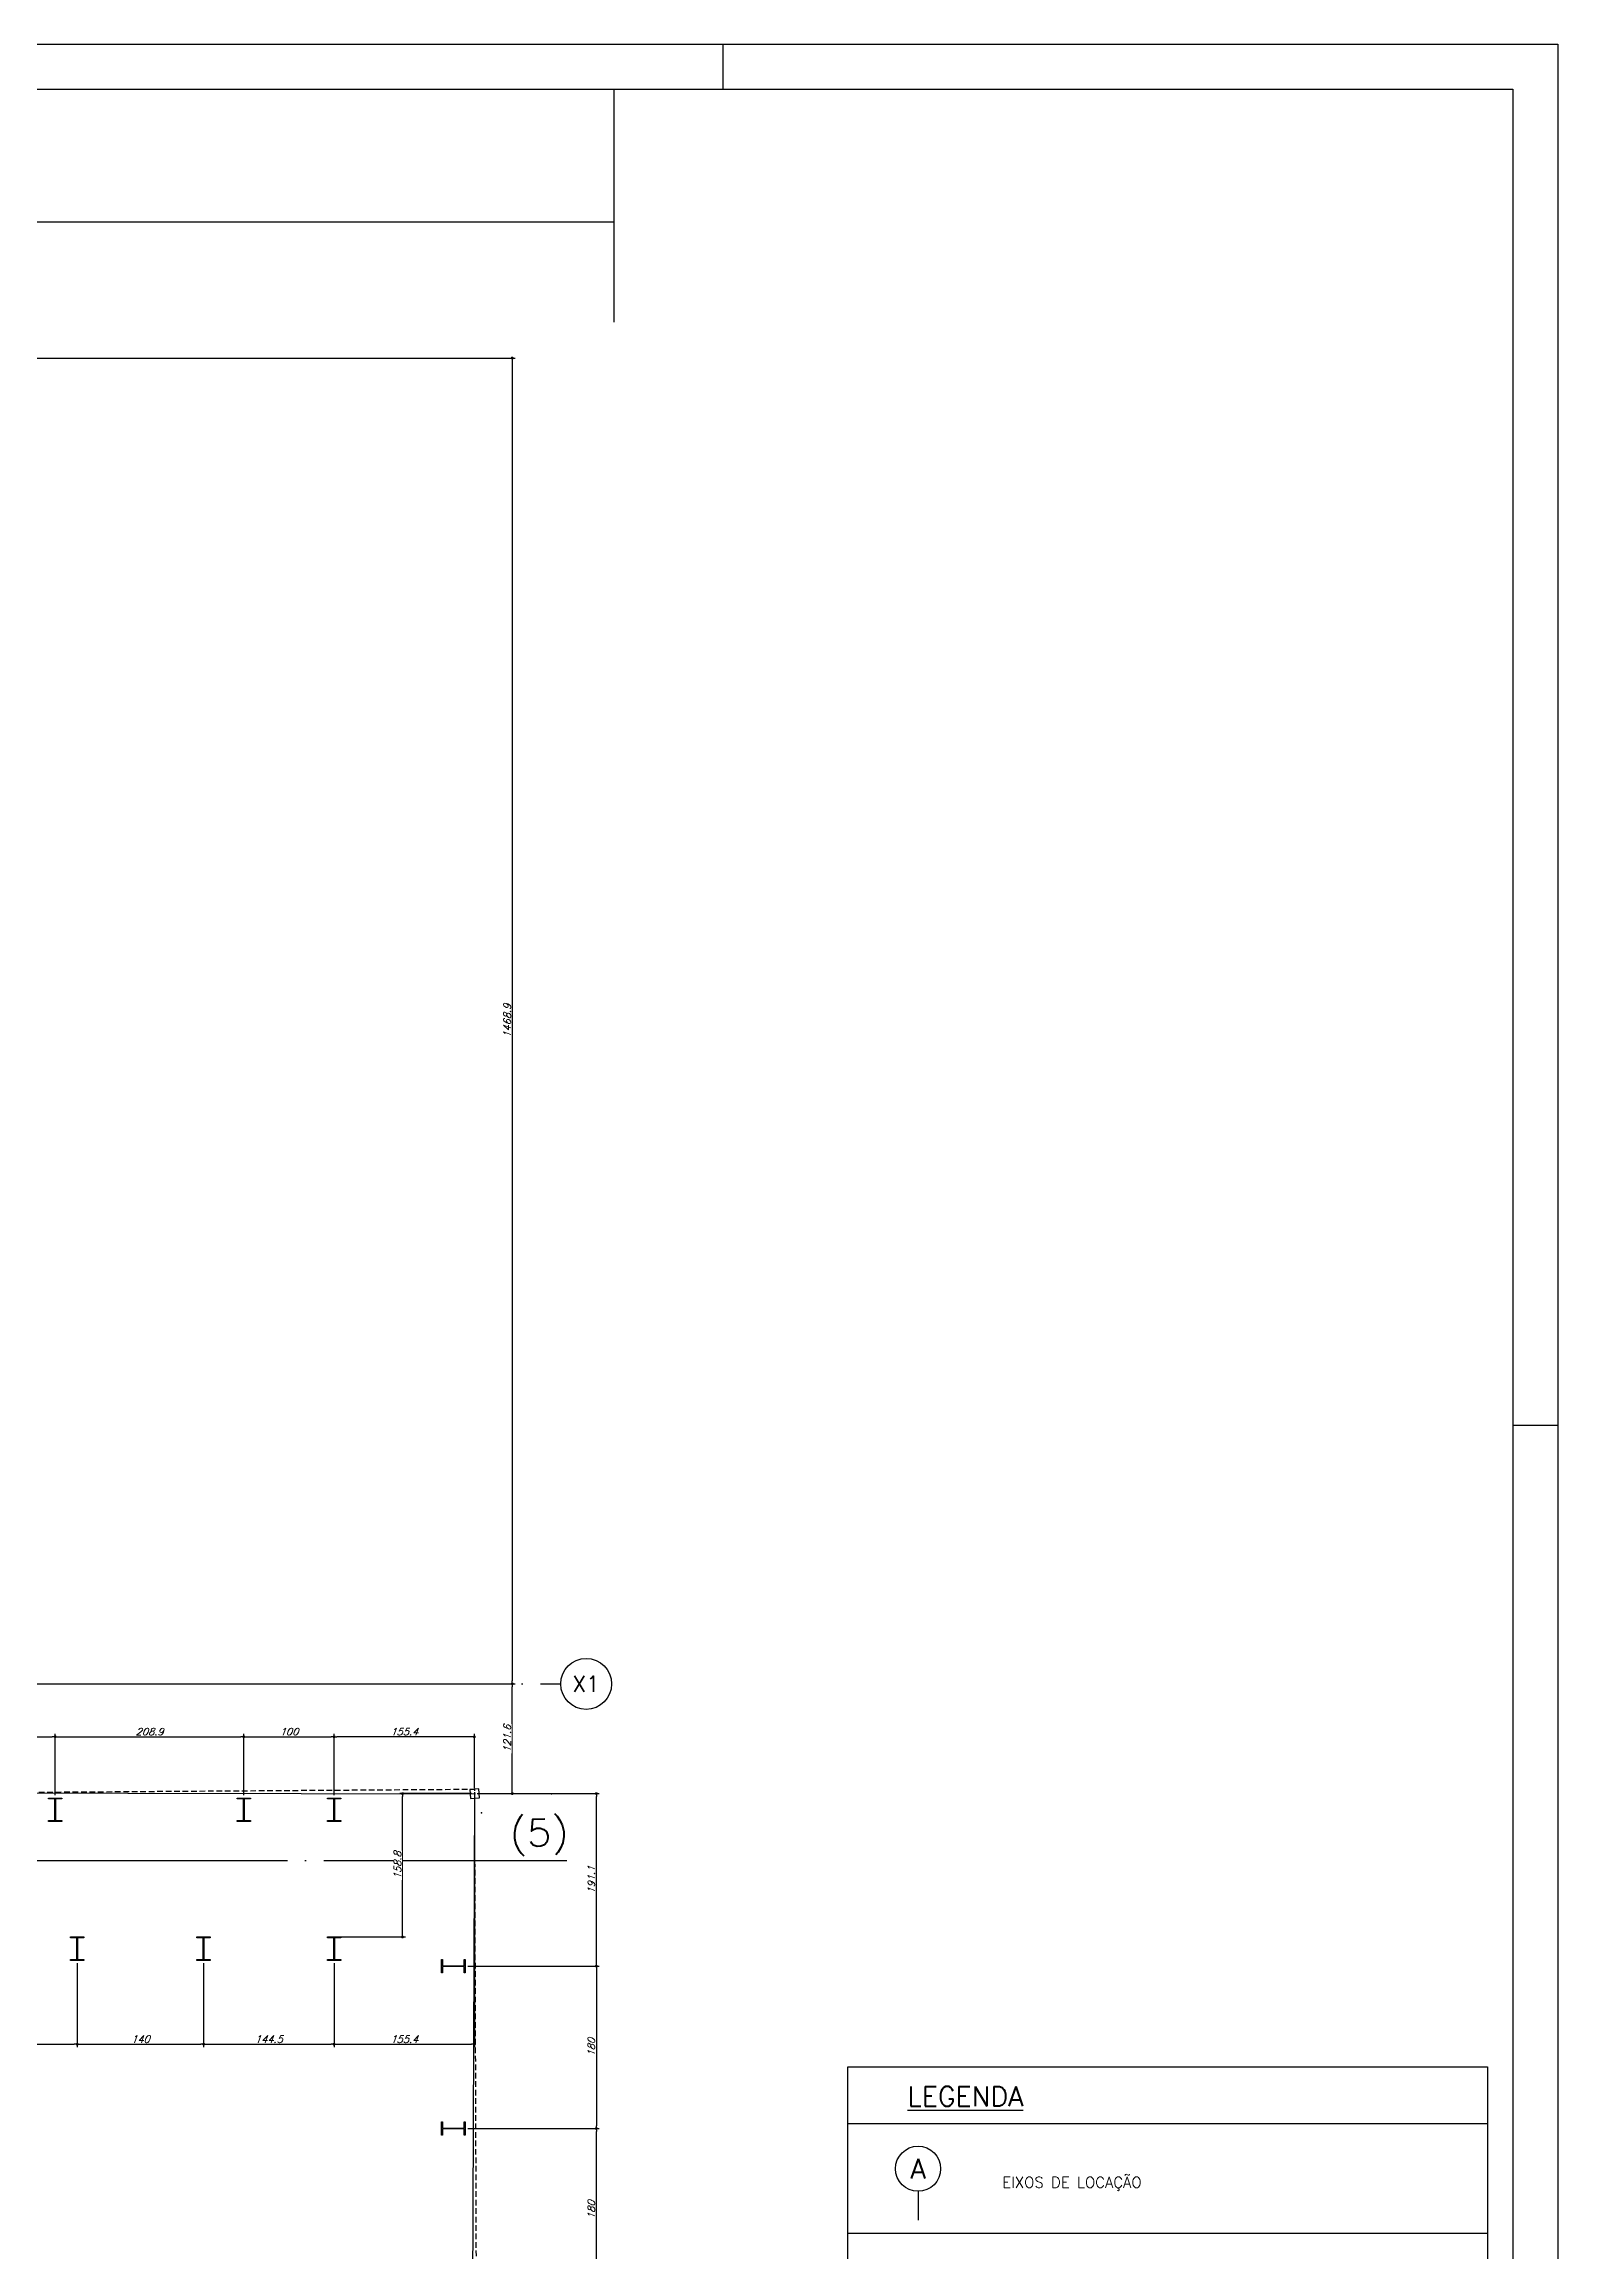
# Model space of a CAD drawing. Header units: millimetres. Extents: x -4281 to 5364, y -2128 to 2372.
# Drawn here: x 3688 to 5364, y -74 to 2372 of the extents above; entities that cross this region are included whole.
import ezdxf
from ezdxf.enums import TextEntityAlignment as Align

# ---------------------------------------------------------------- set-up
doc = ezdxf.new("R2010")
doc.units = ezdxf.units.MM
doc.header["$LTSCALE"] = 50
for name, pattern in [('CONTINUO', [0, 0]), ('DASHED', [0.75, 0.5, -0.25]), ('EIXO', [6.8, 6, -0.4, 0, -0.4])]:
    doc.linetypes.add(name, pattern=pattern)
for name, color, linetype in [('_TG', 7, 'CONTINUO'), ('F-AUX', 2, 'Continuous'), ('F-AUX-RED', 1, 'Continuous'), ('F-COTAS', 106, 'Continuous'), ('F-COTAS_PM', 106, 'Continuous'), ('F-DET_LINHA', 1, 'Continuous'), ('F-DET_TEXTO', 3, 'Continuous'), ('F-DIVISA', 6, 'Continuous'), ('F-EIXO', 12, 'EIXO'), ('F-MARGEM', 1, 'Continuous'), ('F-PM_EST', 1, 'Continuous'), ('F-TEXTO', 6, 'Continuous'), ('F-TEXTO-GREEN', 3, 'Continuous'), ('TG', 7, 'CONTINUO')]:
    doc.layers.add(name, color=color, linetype=linetype)
doc.layers.add('A-DETL-MBND', color=5, linetype='Continuous', lineweight=9)
doc.layers.add('S-COLS', color=2, linetype='Continuous', lineweight=35)
doc.styles.add('CP-TEXT-INCL', font='romans.shx', dxfattribs={"oblique": 20})
doc.styles.add('MCP', font='romans.shx')
doc.styles.add('ROMANS', font='romans.shx')
doc.styles.add('SIMPLEX', font='simplex', dxfattribs={"height": 0.2})
doc.styles.get("Standard").update_dxf_attribs({"font": 'romans.shx'})
doc.dimstyles.new('CP-COTAS-50', dxfattribs={"dimscale": 0.64, "dimtxt": 12.5, "dimasz": 5, "dimexe": 5, "dimexo": 5, "dimgap": 2.5, "dimtad": 1, "dimdec": 1, "dimdsep": 46, "dimtxsty": 'CP-TEXT-INCL', "dimblk1": 'DOT', "dimblk2": 'DOT', "dimsah": 1, "dimcen": 9, "dimclrd": 256, "dimclre": 256, "dimclrt": 256, "dimadec": 0, "dimazin": 0, "dimtfac": 1, "dimtdec": 1, "dimtmove": 2, "dimatfit": 3, "dimldrblk": 'DOT', "dimfxl": 0, "dimtolj": 1, "dimarcsym": 0})

# ---------------------------------------------------------------- blocks, each defined once
blk = doc.blocks.new('*U230')
at = {"layer": 'F-EIXO'}
blk.add_line((0, 0), (8185, 0), dxfattribs=at)
at = {"layer": 'F-TEXTO', "style": 'ROMANS'}
blk.add_attdef('EIXO', text='', height=17.5, dxfattribs=at).set_placement((-28.2072, 0), align=Align.MIDDLE_CENTER)
blk = doc.blocks.new('*U448')
at = {"layer": 'F-EIXO'}
blk.add_line((0, 0), (8091.7, 0), dxfattribs=at)
at = {"layer": 'F-TEXTO', "style": 'ROMANS'}
blk.add_attdef('EIXO', text='', height=17.5, dxfattribs=at).set_placement((-28.2, 0), align=Align.MIDDLE_CENTER)
blk = doc.blocks.new('A0-4L_900')
at = {"layer": 'F-MARGEM', "color": 2}
for p, q in [((174.4, 90), (174.4, 89)), ((191.9, 59.4), (192.9, 59.4))]:
    blk.add_line(p, q, dxfattribs=at)
blk.add_lwpolyline([(0, 0), (0, 90), (192.9, 90), (192.9, 0)], close=True, dxfattribs=at)
at = {"layer": 'F-MARGEM', "color": 7}
blk.add_lwpolyline([(2.5, 89), (191.9, 89), (191.9, 1), (2.5, 1)], close=True, dxfattribs=at)
blk = doc.blocks.new('Pilares W Gerdau - W250X32_7-1313698-Térreo')
at = {"layer": 'F-PM_EST'}
for p, q in [((-7.3, 12.036), (-7.3, 12.95)), ((-7.3, 12.95), (7.3, 12.95)), ((-7.3, 12.95), (7.3, 12.95)), ((-7.3, 12.036), (-7.3, 12.95)), ((-0.305, 12.036), (-7.3, 12.036)), ((-0.305, 12.036), (-7.3, 12.036)), ((-0.305, -12.036), (-0.305, 12.036)), ((-0.305, -12.036), (-0.305, 12.036)), ((7.3, 12.036), (0.305, 12.036)), ((0.305, 12.036), (0.305, -12.036)), ((0.305, 12.036), (0.305, -12.036)), ((7.3, 12.036), (0.305, 12.036)), ((7.3, 12.95), (7.3, 12.036)), ((7.3, 12.95), (7.3, 12.036)), ((-7.3, -12.95), (-7.3, -12.036)), ((-7.3, -12.036), (-0.305, -12.036)), ((-7.3, -12.036), (-0.305, -12.036)), ((-7.3, -12.95), (-7.3, -12.036)), ((7.3, -12.95), (-7.3, -12.95)), ((7.3, -12.95), (-7.3, -12.95)), ((0.305, -12.036), (7.3, -12.036)), ((0.305, -12.036), (7.3, -12.036)), ((7.3, -12.036), (7.3, -12.95)), ((7.3, -12.036), (7.3, -12.95))]:
    blk.add_line(p, q, dxfattribs=at)
blk = doc.blocks.new('Pilares W Gerdau - W250X32_7-1320256-Térreo')
at = {"layer": 'F-PM_EST'}
for p, q in [((-7.3, 12.036), (-7.3, 12.95)), ((-7.3, 12.95), (7.3, 12.95)), ((-7.3, 12.95), (7.3, 12.95)), ((-7.3, 12.036), (-7.3, 12.95)), ((-0.305, 12.036), (-7.3, 12.036)), ((-0.305, 12.036), (-7.3, 12.036)), ((-0.305, -12.036), (-0.305, 12.036)), ((-0.305, -12.036), (-0.305, 12.036)), ((7.3, 12.036), (0.305, 12.036)), ((0.305, 12.036), (0.305, -12.036)), ((0.305, 12.036), (0.305, -12.036)), ((7.3, 12.036), (0.305, 12.036)), ((7.3, 12.95), (7.3, 12.036)), ((7.3, 12.95), (7.3, 12.036)), ((-7.3, -12.95), (-7.3, -12.036)), ((-7.3, -12.036), (-0.305, -12.036)), ((-7.3, -12.036), (-0.305, -12.036)), ((-7.3, -12.95), (-7.3, -12.036)), ((7.3, -12.95), (-7.3, -12.95)), ((7.3, -12.95), (-7.3, -12.95)), ((0.305, -12.036), (7.3, -12.036)), ((0.305, -12.036), (7.3, -12.036)), ((7.3, -12.036), (7.3, -12.95)), ((7.3, -12.036), (7.3, -12.95))]:
    blk.add_line(p, q, dxfattribs=at)
blk = doc.blocks.new('Pilares W Gerdau - W250X32_7-1321395-Térreo')
at = {"layer": 'F-PM_EST'}
for p, q in [((-7.3, 12.036), (-7.3, 12.95)), ((-7.3, 12.95), (7.3, 12.95)), ((-7.3, 12.95), (7.3, 12.95)), ((-7.3, 12.036), (-7.3, 12.95)), ((-0.305, 12.036), (-7.3, 12.036)), ((-0.305, 12.036), (-7.3, 12.036)), ((-0.305, -12.036), (-0.305, 12.036)), ((-0.305, -12.036), (-0.305, 12.036)), ((7.3, 12.036), (0.305, 12.036)), ((0.305, 12.036), (0.305, -12.036)), ((0.305, 12.036), (0.305, -12.036)), ((7.3, 12.036), (0.305, 12.036)), ((7.3, 12.95), (7.3, 12.036)), ((7.3, 12.95), (7.3, 12.036)), ((-7.3, -12.95), (-7.3, -12.036)), ((-7.3, -12.036), (-0.305, -12.036)), ((-7.3, -12.036), (-0.305, -12.036)), ((-7.3, -12.95), (-7.3, -12.036)), ((7.3, -12.95), (-7.3, -12.95)), ((7.3, -12.95), (-7.3, -12.95)), ((0.305, -12.036), (7.3, -12.036)), ((0.305, -12.036), (7.3, -12.036)), ((7.3, -12.036), (7.3, -12.95)), ((7.3, -12.036), (7.3, -12.95))]:
    blk.add_line(p, q, dxfattribs=at)
blk = doc.blocks.new('_DOT')
at = {"color": 0, "linetype": 'ByBlock'}
blk.add_line((-0.5, 0), (-1, 0), dxfattribs=at)
at = {"color": 0, "linetype": 'ByBlock', "const_width": 0.5}
blk.add_lwpolyline([(-0.25, 0, 1), (0.25, 0, 1)], format="xyb", close=True, dxfattribs=at)
blk = doc.blocks.new('*D319')
at = {"layer": 'DEFPOINTS', "color": 0, "transparency": 16777216}
for p in [(4009, 496.4), (4009, 428.5), (4164.4, 436.4)]:
    blk.add_point(p, dxfattribs=at)
at = {"layer": 'F-COTAS_PM', "lineweight": -2, "transparency": 16777216}
for p, q in [((4009, 431.7), (4009, 499.6)), ((4161.2, 496.4), (4012.2, 496.4)), ((4164.4, 439.6), (4164.4, 499.6))]:
    blk.add_line(p, q, dxfattribs=at)
at = {"layer": 'F-COTAS_PM', "lineweight": -2, "transparency": 16777216, "xscale": 3.2, "yscale": 3.2, "zscale": 3.2, "rotation": 180}
blk.add_blockref('_DOT', (4009, 496.4), dxfattribs=at)
at = {"layer": 'F-COTAS_PM', "lineweight": -2, "transparency": 16777216, "xscale": 3.2, "yscale": 3.2, "zscale": 3.2}
blk.add_blockref('_DOT', (4164.4, 496.4), dxfattribs=at)
at = {"layer": 'F-COTAS_PM', "transparency": 16777216, "insert": (4086.7, 502), "char_height": 8, "attachment_point": 5, "style": 'CP-TEXT-INCL'}
blk.add_mtext('\\A1;155.4', dxfattribs=at)
blk = doc.blocks.new('*D406')
at = {"layer": 'DEFPOINTS', "color": 0, "transparency": 16777216}
for p in [(4154, 242.3), (4154, 62.3), (4299.5, 62.3)]:
    blk.add_point(p, dxfattribs=at)
at = {"layer": 'F-COTAS_PM', "lineweight": -2, "transparency": 16777216}
for p, q in [((4157.2, 242.3), (4302.7, 242.3)), ((4299.5, 239.1), (4299.5, 65.5)), ((4157.2, 62.3), (4302.7, 62.3))]:
    blk.add_line(p, q, dxfattribs=at)
at = {"layer": 'F-COTAS_PM', "lineweight": -2, "transparency": 16777216, "xscale": 3.2, "yscale": 3.2, "zscale": 3.2}
for p, rotation in [((4299.5, 242.3), 90), ((4299.5, 62.3), 270)]:
    blk.add_blockref('_DOT', p, dxfattribs=dict(at, rotation=rotation))
at = {"layer": 'F-COTAS_PM', "transparency": 16777216, "insert": (4293.9, 152.3), "char_height": 8, "attachment_point": 5, "rotation": 90, "style": 'CP-TEXT-INCL'}
blk.add_mtext('\\A1;180', dxfattribs=at)
blk = doc.blocks.new('*D408')
at = {"layer": 'DEFPOINTS', "color": 0, "transparency": 16777216}
for p in [(4154, 62.3), (4299.5, 62.3), (4154, -117.7)]:
    blk.add_point(p, dxfattribs=at)
at = {"layer": 'F-COTAS_PM', "lineweight": -2, "transparency": 16777216}
for p, q in [((4157.2, 62.3), (4302.7, 62.3)), ((4299.5, -114.5), (4299.5, 59.1)), ((4157.2, -117.7), (4302.7, -117.7))]:
    blk.add_line(p, q, dxfattribs=at)
at = {"layer": 'F-COTAS_PM', "lineweight": -2, "transparency": 16777216, "xscale": 3.2, "yscale": 3.2, "zscale": 3.2}
for p, rotation in [((4299.5, 62.3), 90), ((4299.5, -117.7), 270)]:
    blk.add_blockref('_DOT', p, dxfattribs=dict(at, rotation=rotation))
at = {"layer": 'F-COTAS_PM', "transparency": 16777216, "insert": (4293.9, -27.7), "char_height": 8, "attachment_point": 5, "rotation": 90, "style": 'CP-TEXT-INCL'}
blk.add_mtext('\\A1;180', dxfattribs=at)
blk = doc.blocks.new('*D423')
at = {"layer": 'DEFPOINTS', "color": 0, "transparency": 16777216}
for p in [(3700.1, 496.4), (3600.1, 428.5), (3700.1, 428.5)]:
    blk.add_point(p, dxfattribs=at)
at = {"layer": 'F-COTAS_PM', "lineweight": -2, "transparency": 16777216}
for p, q in [((3600.1, 431.7), (3600.1, 499.6)), ((3603.3, 496.4), (3696.9, 496.4)), ((3700.1, 431.7), (3700.1, 499.6))]:
    blk.add_line(p, q, dxfattribs=at)
at = {"layer": 'F-COTAS_PM', "lineweight": -2, "transparency": 16777216, "xscale": 3.2, "yscale": 3.2, "zscale": 3.2, "rotation": 180}
blk.add_blockref('_DOT', (3600.1, 496.4), dxfattribs=at)
at = {"layer": 'F-COTAS_PM', "lineweight": -2, "transparency": 16777216, "xscale": 3.2, "yscale": 3.2, "zscale": 3.2}
blk.add_blockref('_DOT', (3700.1, 496.4), dxfattribs=at)
at = {"layer": 'F-COTAS_PM', "transparency": 16777216, "insert": (3650.1, 502), "char_height": 8, "attachment_point": 5, "style": 'CP-TEXT-INCL'}
blk.add_mtext('\\A1;100', dxfattribs=at)
blk = doc.blocks.new('*D424')
at = {"layer": 'DEFPOINTS', "color": 0, "transparency": 16777216}
for p in [(3909, 496.4), (3700.1, 428.5), (3909, 428.5)]:
    blk.add_point(p, dxfattribs=at)
at = {"layer": 'F-COTAS_PM', "lineweight": -2, "transparency": 16777216}
for p, q in [((3700.1, 431.7), (3700.1, 499.6)), ((3703.3, 496.4), (3905.8, 496.4)), ((3909, 431.7), (3909, 499.6))]:
    blk.add_line(p, q, dxfattribs=at)
at = {"layer": 'F-COTAS_PM', "lineweight": -2, "transparency": 16777216, "xscale": 3.2, "yscale": 3.2, "zscale": 3.2, "rotation": 180}
blk.add_blockref('_DOT', (3700.1, 496.4), dxfattribs=at)
at = {"layer": 'F-COTAS_PM', "lineweight": -2, "transparency": 16777216, "xscale": 3.2, "yscale": 3.2, "zscale": 3.2}
blk.add_blockref('_DOT', (3909, 496.4), dxfattribs=at)
at = {"layer": 'F-COTAS_PM', "transparency": 16777216, "insert": (3804.6, 502), "char_height": 8, "attachment_point": 5, "style": 'CP-TEXT-INCL'}
blk.add_mtext('\\A1;208.9', dxfattribs=at)
blk = doc.blocks.new('*D425')
at = {"layer": 'DEFPOINTS', "color": 0, "transparency": 16777216}
for p in [(4009, 496.4), (3909, 428.5), (4009, 428.5)]:
    blk.add_point(p, dxfattribs=at)
at = {"layer": 'F-COTAS_PM', "lineweight": -2, "transparency": 16777216}
for p, q in [((3909, 431.7), (3909, 499.6)), ((3912.2, 496.4), (4005.8, 496.4)), ((4009, 431.7), (4009, 499.6))]:
    blk.add_line(p, q, dxfattribs=at)
at = {"layer": 'F-COTAS_PM', "lineweight": -2, "transparency": 16777216, "xscale": 3.2, "yscale": 3.2, "zscale": 3.2, "rotation": 180}
blk.add_blockref('_DOT', (3909, 496.4), dxfattribs=at)
at = {"layer": 'F-COTAS_PM', "lineweight": -2, "transparency": 16777216, "xscale": 3.2, "yscale": 3.2, "zscale": 3.2}
blk.add_blockref('_DOT', (4009, 496.4), dxfattribs=at)
at = {"layer": 'F-COTAS_PM', "transparency": 16777216, "insert": (3959, 502), "char_height": 8, "attachment_point": 5, "style": 'CP-TEXT-INCL'}
blk.add_mtext('\\A1;100', dxfattribs=at)
blk = doc.blocks.new('*D429')
at = {"layer": 'DEFPOINTS', "color": 0, "transparency": 16777216}
for p in [(3584.5, 248.7), (3724.5, 248.7), (3724.5, 155.8)]:
    blk.add_point(p, dxfattribs=at)
at = {"layer": 'F-COTAS_PM', "lineweight": -2, "transparency": 16777216}
for p, q in [((3584.5, 245.5), (3584.5, 152.6)), ((3724.5, 245.5), (3724.5, 152.6)), ((3587.7, 155.8), (3721.3, 155.8))]:
    blk.add_line(p, q, dxfattribs=at)
at = {"layer": 'F-COTAS_PM', "lineweight": -2, "transparency": 16777216, "xscale": 3.2, "yscale": 3.2, "zscale": 3.2, "rotation": 180}
blk.add_blockref('_DOT', (3584.5, 155.8), dxfattribs=at)
at = {"layer": 'F-COTAS_PM', "lineweight": -2, "transparency": 16777216, "xscale": 3.2, "yscale": 3.2, "zscale": 3.2}
blk.add_blockref('_DOT', (3724.5, 155.8), dxfattribs=at)
at = {"layer": 'F-COTAS_PM', "transparency": 16777216, "insert": (3654.5, 161.4), "char_height": 8, "attachment_point": 5, "style": 'CP-TEXT-INCL'}
blk.add_mtext('\\A1;140', dxfattribs=at)
blk = doc.blocks.new('*D430')
at = {"layer": 'DEFPOINTS', "color": 0, "transparency": 16777216}
for p in [(3724.5, 248.7), (3864.5, 248.7), (3864.5, 155.8)]:
    blk.add_point(p, dxfattribs=at)
at = {"layer": 'F-COTAS_PM', "lineweight": -2, "transparency": 16777216}
for p, q in [((3724.5, 245.5), (3724.5, 152.6)), ((3864.5, 245.5), (3864.5, 152.6)), ((3727.7, 155.8), (3861.3, 155.8))]:
    blk.add_line(p, q, dxfattribs=at)
at = {"layer": 'F-COTAS_PM', "lineweight": -2, "transparency": 16777216, "xscale": 3.2, "yscale": 3.2, "zscale": 3.2, "rotation": 180}
blk.add_blockref('_DOT', (3724.5, 155.8), dxfattribs=at)
at = {"layer": 'F-COTAS_PM', "lineweight": -2, "transparency": 16777216, "xscale": 3.2, "yscale": 3.2, "zscale": 3.2}
blk.add_blockref('_DOT', (3864.5, 155.8), dxfattribs=at)
at = {"layer": 'F-COTAS_PM', "transparency": 16777216, "insert": (3794.5, 161.4), "char_height": 8, "attachment_point": 5, "style": 'CP-TEXT-INCL'}
blk.add_mtext('\\A1;140', dxfattribs=at)
blk = doc.blocks.new('*D431')
at = {"layer": 'DEFPOINTS', "color": 0, "transparency": 16777216}
for p in [(3864.5, 248.7), (4009, 248.7), (4009, 155.8)]:
    blk.add_point(p, dxfattribs=at)
at = {"layer": 'F-COTAS_PM', "lineweight": -2, "transparency": 16777216}
for p, q in [((3864.5, 245.5), (3864.5, 152.6)), ((4009, 245.5), (4009, 152.6)), ((3867.7, 155.8), (4005.8, 155.8))]:
    blk.add_line(p, q, dxfattribs=at)
at = {"layer": 'F-COTAS_PM', "lineweight": -2, "transparency": 16777216, "xscale": 3.2, "yscale": 3.2, "zscale": 3.2, "rotation": 180}
blk.add_blockref('_DOT', (3864.5, 155.8), dxfattribs=at)
at = {"layer": 'F-COTAS_PM', "lineweight": -2, "transparency": 16777216, "xscale": 3.2, "yscale": 3.2, "zscale": 3.2}
blk.add_blockref('_DOT', (4009, 155.8), dxfattribs=at)
at = {"layer": 'F-COTAS_PM', "transparency": 16777216, "insert": (3936.7, 161.4), "char_height": 8, "attachment_point": 5, "style": 'CP-TEXT-INCL'}
blk.add_mtext('\\A1;144.5', dxfattribs=at)
blk = doc.blocks.new('*D469')
at = {"layer": 'DEFPOINTS', "color": 0, "transparency": 16777216}
for p in [(4164.4, 438.4), (4009, 248.7), (4164.4, 155.8)]:
    blk.add_point(p, dxfattribs=at)
at = {"layer": 'F-COTAS', "lineweight": -2, "transparency": 16777216}
for p, q in [((4164.4, 435.2), (4164.4, 152.6)), ((4009, 245.5), (4009, 152.6)), ((4012.2, 155.8), (4161.2, 155.8))]:
    blk.add_line(p, q, dxfattribs=at)
at = {"layer": 'F-COTAS', "lineweight": -2, "transparency": 16777216, "xscale": 3.2, "yscale": 3.2, "zscale": 3.2, "rotation": 180}
blk.add_blockref('_DOT', (4009, 155.8), dxfattribs=at)
at = {"layer": 'F-COTAS', "lineweight": -2, "transparency": 16777216, "xscale": 3.2, "yscale": 3.2, "zscale": 3.2}
blk.add_blockref('_DOT', (4164.4, 155.8), dxfattribs=at)
at = {"layer": 'F-COTAS', "transparency": 16777216, "insert": (4086.7, 161.4), "char_height": 8, "attachment_point": 5, "style": 'CP-TEXT-INCL', "bg_fill": 3, "box_fill_scale": 1.1, "bg_fill_color": 256, "bg_fill_true_color": 13158600, "bg_fill_transparency": 0}
blk.add_mtext('\\A1;155.4', dxfattribs=at)
blk = doc.blocks.new('*D497')
at = {"layer": 'DEFPOINTS', "color": 0, "transparency": 16777216}
for p in [(4164.4, 433.4), (4299.5, 433.4), (4158, 242.3)]:
    blk.add_point(p, dxfattribs=at)
at = {"layer": 'F-COTAS', "lineweight": -2, "transparency": 16777216}
for p, q in [((4167.6, 433.4), (4302.7, 433.4)), ((4299.5, 245.5), (4299.5, 430.2)), ((4161.2, 242.3), (4302.7, 242.3))]:
    blk.add_line(p, q, dxfattribs=at)
at = {"layer": 'F-COTAS', "lineweight": -2, "transparency": 16777216, "xscale": 3.2, "yscale": 3.2, "zscale": 3.2}
for p, rotation in [((4299.5, 433.4), 90), ((4299.5, 242.3), 270)]:
    blk.add_blockref('_DOT', p, dxfattribs=dict(at, rotation=rotation))
at = {"layer": 'F-COTAS', "transparency": 16777216, "insert": (4293.9, 337.9), "char_height": 8, "attachment_point": 5, "rotation": 90, "style": 'CP-TEXT-INCL', "bg_fill": 3, "box_fill_scale": 1.1, "bg_fill_color": 256, "bg_fill_true_color": 13158600, "bg_fill_transparency": 0}
blk.add_mtext('\\A1;191.1', dxfattribs=at)
blk = doc.blocks.new('*D499')
at = {"layer": 'DEFPOINTS', "color": 0, "transparency": 16777216}
for p in [(4084.9, 433.4), (4164.4, 433.4), (4009, 274.6)]:
    blk.add_point(p, dxfattribs=at)
at = {"layer": 'F-COTAS', "lineweight": -2, "transparency": 16777216}
for p, q in [((4161.2, 433.4), (4081.7, 433.4)), ((4084.9, 277.8), (4084.9, 430.2)), ((4012.2, 274.6), (4088.1, 274.6))]:
    blk.add_line(p, q, dxfattribs=at)
at = {"layer": 'F-COTAS', "lineweight": -2, "transparency": 16777216, "xscale": 3.2, "yscale": 3.2, "zscale": 3.2}
for p, rotation in [((4084.9, 433.4), 90), ((4084.9, 274.6), 270)]:
    blk.add_blockref('_DOT', p, dxfattribs=dict(at, rotation=rotation))
at = {"layer": 'F-COTAS', "transparency": 16777216, "insert": (4079.3, 354), "char_height": 8, "attachment_point": 5, "rotation": 90, "style": 'CP-TEXT-INCL', "bg_fill": 3, "box_fill_scale": 1.1, "bg_fill_color": 256, "bg_fill_true_color": 13158600, "bg_fill_transparency": 0}
blk.add_mtext('\\A1;158.8', dxfattribs=at)
blk = doc.blocks.new('SIMB_QUADRADO')
at = {"layer": 'TG', "color": 0, "linetype": 'Continuous', "flags": 128}
blk.add_lwpolyline([(-0.05, -0.05), (0.05, -0.05), (0.05, 0.05), (-0.05, 0.05)], close=True, dxfattribs=at)
at = {"layer": 'TG', "color": 0}
blk.add_point((0, 0), dxfattribs=at)
for tag in ['desc:', 'cota:', 'pto:']:
    blk.add_attdef(tag, (0, 0), '', height=1)
blk = doc.blocks.new('SIMB_PONTO')
at = {"layer": 'TG', "color": 0}
blk.add_point((0, 0), dxfattribs=at)
for tag in ['desc:', 'cota:', 'pto:']:
    blk.add_attdef(tag, (0, 0), '', height=1)
blk = doc.blocks.new('zw$25E5')
at = {"layer": 'TG', "color": 2, "linetype": 'CONTINUO'}
for points in [[(7333, 1912.2, 0), (7910.1, 1911.2, 0)], [(7902.9, 70.6, 0), (7910.1, 1911.2, 0)], [(7902.9, 70.6, 0), (7910.1, 1911.2, 0)]]:
    blk.add_polyline3d(points, dxfattribs=at)
at = {"layer": '_TG', "color": 2}
ref = blk.add_blockref('SIMB_QUADRADO', (7910.1, 1911.2), dxfattribs=dict(at, xscale=100, yscale=100, zscale=100, rotation=4.660932902707611))
ref.add_attrib('PONTO', '(5)', dxfattribs={"layer": '0', "color": 14, "height": 30, "rotation": 1.7476, "style": 'SIMPLEX', "width": 1.117517}).set_placement((7949, 1851.9), (8014.5, 1853.9), align=Align.FIT)
at = {"layer": '_TG', "color": 2, "xscale": 100, "yscale": 100, "zscale": 100, "rotation": 4.660932902707611}
for p in [(7994.9, 1911.1), (7994.9, 1911.1), (7917.6, 1889.9)]:
    blk.add_blockref('SIMB_PONTO', p, dxfattribs=at)
blk = doc.blocks.new('*D511')
at = {"layer": 'DEFPOINTS', "color": 0, "transparency": 16777216}
for p in [(4164.8, 555), (4206.4, 555), (4164.8, 433.4)]:
    blk.add_point(p, dxfattribs=at)
at = {"layer": 'F-COTAS', "lineweight": -2, "transparency": 16777216}
for p, q in [((4168, 555), (4209.6, 555)), ((4206.4, 436.6), (4206.4, 551.8)), ((4168, 433.4), (4209.6, 433.4))]:
    blk.add_line(p, q, dxfattribs=at)
at = {"layer": 'F-COTAS', "lineweight": -2, "transparency": 16777216, "xscale": 3.2, "yscale": 3.2, "zscale": 3.2}
for p, rotation in [((4206.4, 555), 90), ((4206.4, 433.4), 270)]:
    blk.add_blockref('_DOT', p, dxfattribs=dict(at, rotation=rotation))
at = {"layer": 'F-COTAS', "transparency": 16777216, "insert": (4200.8, 494.2), "char_height": 8, "attachment_point": 5, "rotation": 90, "style": 'CP-TEXT-INCL', "bg_fill": 3, "box_fill_scale": 1.1, "bg_fill_color": 256, "bg_fill_true_color": 13158600, "bg_fill_transparency": 0}
blk.add_mtext('\\A1;121.6', dxfattribs=at)
blk = doc.blocks.new('*D533')
at = {"layer": 'DEFPOINTS', "color": 0, "transparency": 16777216}
for p in [(3571.4, 2023.9), (3571.4, 555), (4206.4, 555)]:
    blk.add_point(p, dxfattribs=at)
at = {"layer": 'F-COTAS', "lineweight": -2, "transparency": 16777216}
for p, q in [((3574.6, 2023.9), (4209.6, 2023.9)), ((4206.4, 2020.7), (4206.4, 558.2)), ((3574.6, 555), (4209.6, 555))]:
    blk.add_line(p, q, dxfattribs=at)
at = {"layer": 'F-COTAS', "lineweight": -2, "transparency": 16777216, "xscale": 3.2, "yscale": 3.2, "zscale": 3.2}
for p, rotation in [((4206.4, 2023.9), 90), ((4206.4, 555), 270)]:
    blk.add_blockref('_DOT', p, dxfattribs=dict(at, rotation=rotation))
at = {"layer": 'F-COTAS', "transparency": 16777216, "insert": (4200.8, 1289.5), "char_height": 8, "attachment_point": 5, "rotation": 90, "style": 'CP-TEXT-INCL', "bg_fill": 3, "box_fill_scale": 1.1, "bg_fill_color": 256, "bg_fill_true_color": 13158600, "bg_fill_transparency": 0}
blk.add_mtext('\\A1;1468.9', dxfattribs=at)

msp = doc.modelspace()

# ---------------------------------------------------------------- linework, layer by layer
at = {"layer": 'F-AUX', "color": 1}
for p, q in [((4577.99, 67.94), (5286.61, 67.94)), ((4577.99, -53.59), (5286.61, -53.59))]:
    msp.add_line(p, q, dxfattribs=at)
msp.add_lwpolyline([(4577.99, 130.74), (5286.61, 130.74), (5286.61, -502.12), (4577.99, -502.12)], close=True, dxfattribs=at)
at = {"layer": 'F-AUX-RED'}
msp.add_line((4318.91, 2321.62), (4318.91, 2063.77), dxfattribs=at)
at = {"layer": 'F-DET_LINHA', "color": 12}
msp.add_line((4655.84, -7.17), (4655.84, -39.01), dxfattribs=at)
at = {"layer": 'F-DET_LINHA', "color": 2, "linetype": 'Continuous'}
msp.add_circle((4655.84, 17.83), 25, dxfattribs=at)
at = {"layer": 'F-DIVISA', "color": 253}
msp.add_line((4318.91, 2174.58), (-3688, 2174.58), dxfattribs=at)
at = {"layer": 'F-DIVISA', "color": 4, "linetype": 'DASHED', "ltscale": 0.25, "flags": 128}
msp.add_lwpolyline([(3296.03, 2024.21), (3571.4, 2024.21), (3587.77, 434.4), (4164.42, 438.38), (4170.81, -1407.31), (-3630.75, -1353.06), (-3665.01, 2024.21), (3277.95, 2024.21)], dxfattribs=at)
at = {"layer": 'F-EIXO', "color": 2, "linetype": 'Continuous'}
msp.add_circle((4288.2, 555), 28.21, dxfattribs=at)

# ---------------------------------------------------------------- block references
at = {"layer": 'A-DETL-MBND', "rotation": 89.99999999999972}
msp.add_blockref('Pilares W Gerdau - W250X32_7-1321395-Térreo', (4141.06, 62.32), dxfattribs=at)
at = {"layer": 'F-EIXO', "linetype": 'Continuous'}
for name, p in [('*U230', (-3924.8, 555)), ('*U448', (-3824.8, 359.5))]:
    msp.add_blockref(name, p, dxfattribs=at)
at = {"layer": 'F-MARGEM', "xscale": 50, "yscale": 50, "zscale": 50}
msp.add_blockref('A0-4L_900', (-4280.59, -2128.38), dxfattribs=at)
at = {"layer": 'S-COLS'}
for p, rotation in [((3700.09, 415.52), 180), ((3909.01, 415.52), 180), ((4009.01, 415.52), 180), ((4141.06, 242.32), 89.99999999999972)]:
    msp.add_blockref('Pilares W Gerdau - W250X32_7-1313698-Térreo', p, dxfattribs=dict(at, rotation=rotation))
for p in [(3724.47, 261.66), (3864.47, 261.66), (4009.01, 261.66)]:
    msp.add_blockref('Pilares W Gerdau - W250X32_7-1320256-Térreo', p, dxfattribs=at)
at = {"layer": 'TG'}
msp.add_blockref('zw$25E5', (-3745.25, -1477.84), dxfattribs=at)

# ---------------------------------------------------------------- texts
at = {"layer": 'F-DET_TEXTO', "color": 6, "style": 'ROMANS'}
msp.add_text('A', height=21.88, dxfattribs=at).set_placement((4655.84, 17.83), align=Align.MIDDLE_CENTER)
at = {"layer": 'F-TEXTO', "linetype": 'Continuous', "style": 'ROMANS'}
msp.add_text('X1', height=17.5, dxfattribs=at).set_placement((4288.2, 555), align=Align.MIDDLE_CENTER)
at = {"layer": 'F-TEXTO', "style": 'ROMANS'}
msp.add_text('%%ULEGENDA', height=21.875, dxfattribs=at).set_placement((4643.93, 87.04))
at = {"layer": 'F-TEXTO-GREEN', "style": 'MCP'}
msp.add_text('EIXOS DE LOCAÇÃO', height=12, dxfattribs=at).set_placement((4749.17, 2.83), align=Align.MIDDLE_LEFT)

# ---------------------------------------------------------------- dimensions: what is measured, and where the dimension line sits
at = {"layer": 'F-COTAS_PM'}
for base, p1, p2, picture, middle in [((3700.09, 496.41), (3600.09, 428.47), (3700.09, 428.47), '*D423', (3650.09, 502.01)), ((3909.01, 496.41), (3700.09, 428.47), (3909.01, 428.47), '*D424', (3804.55, 502.01)), ((4009.01, 496.41), (3909.01, 428.47), (4009.01, 428.47), '*D425', (3959.01, 502.01)), ((4009.01, 496.41), (4164.4, 436.42), (4009.01, 428.47), '*D319', (4086.71, 502.01)), ((3724.47, 155.78), (3584.47, 248.71), (3724.47, 248.71), '*D429', (3654.47, 161.38)), ((3864.47, 155.78), (3724.47, 248.71), (3864.47, 248.71), '*D430', (3794.47, 161.38)), ((4009.01, 155.78), (3864.47, 248.71), (4009.01, 248.71), '*D431', (3936.74, 161.38))]:
    dim = msp.add_linear_dim(base=base, p1=p1, p2=p2, dimstyle='CP-COTAS-50', override={"dimfxl": 10}, dxfattribs=at)
    dim.commit()
    dim.dimension.update_dxf_attribs({"geometry": picture, "text_midpoint": middle})
for p1, picture, middle in [((4154.01, 242.32), '*D406', (4293.94, 152.32)), ((4154.01, -117.68), '*D408', (4293.94, -27.68))]:
    dim = msp.add_linear_dim(base=(4299.54, 62.32), p1=p1, p2=(4154.01, 62.32), angle=90, dimstyle='CP-COTAS-50', override={"dimfxl": 10}, dxfattribs=at)
    dim.commit()
    dim.dimension.update_dxf_attribs({"geometry": picture, "text_midpoint": middle})

# ---------------------------------------------------------------- next in the draw order: dimensions: what is measured, and where the dimension line sits
at = {"layer": 'F-COTAS'}
dim = msp.add_linear_dim(base=(4164.42, 155.78), p1=(4009.01, 248.71), p2=(4164.42, 438.38), dimstyle='CP-COTAS-50', override={"dimtfill": 1, "dimarcsym": 2}, dxfattribs=at)
dim.commit()
dim.dimension.update_dxf_attribs({"geometry": '*D469', "text_midpoint": (4086.72, 161.38)})

# ---------------------------------------------------------------- next in the draw order: dimensions: what is measured, and where the dimension line sits
dim = msp.add_linear_dim(base=(4299.54, 433.4), p1=(4158.01, 242.32), p2=(4164.41, 433.4), angle=90, dimstyle='CP-COTAS-50', override={"dimtfill": 1, "dimarcsym": 2}, dxfattribs=at)
dim.commit()
dim.dimension.update_dxf_attribs({"geometry": '*D497', "text_midpoint": (4293.94, 337.86)})

# ---------------------------------------------------------------- next in the draw order: dimensions: what is measured, and where the dimension line sits
dim = msp.add_linear_dim(base=(4084.87, 433.4), p1=(4009.01, 274.61), p2=(4164.41, 433.4), angle=90, dimstyle='CP-COTAS-50', override={"dimtfill": 1, "dimarcsym": 2}, dxfattribs=at)
dim.commit()
dim.dimension.update_dxf_attribs({"geometry": '*D499', "text_midpoint": (4079.27, 354)})

# ---------------------------------------------------------------- next in the draw order: dimensions: what is measured, and where the dimension line sits
dim = msp.add_linear_dim(base=(4206.42, 555), p1=(4164.83, 433.4), p2=(4164.83, 555), angle=90, dimstyle='CP-COTAS-50', override={"dimtfill": 1, "dimarcsym": 2}, dxfattribs=at)
dim.commit()
dim.dimension.update_dxf_attribs({"geometry": '*D511', "text_midpoint": (4200.82, 494.2)})

# ---------------------------------------------------------------- next in the draw order: dimensions: what is measured, and where the dimension line sits
dim = msp.add_linear_dim(base=(4206.42, 555), p1=(3571.4, 2023.94), p2=(3571.4, 555), angle=90, dimstyle='CP-COTAS-50', override={"dimtfill": 1, "dimarcsym": 2}, dxfattribs=at)
dim.commit()
dim.dimension.update_dxf_attribs({"geometry": '*D533', "text_midpoint": (4200.82, 1289.47)})

doc.saveas('drawing.dxf')
